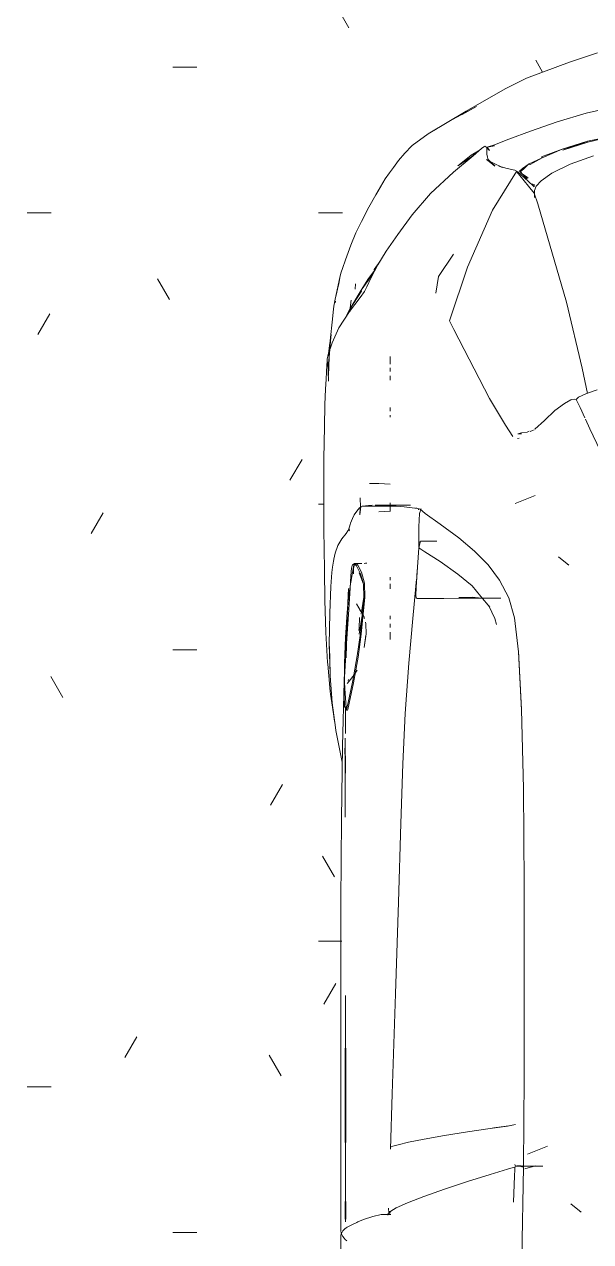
# Model space of a CAD drawing. Header units: millimetres. Extents: x -11245 to 24889, y -43080 to -3800.
# Drawn here: x 18397 to 19187, y -39636 to -37938 of the extents above; entities that cross this region are included whole.
import ezdxf

# ---------------------------------------------------------------- set-up
doc = ezdxf.new("R2010")
doc.units = ezdxf.units.MM
doc.layers.add('A-FLOR-PATT', color=8, linetype='Continuous', lineweight=18)
doc.layers.add('G-IMPT', color=8, linetype='Continuous', lineweight=9)

# ---------------------------------------------------------------- blocks, each defined once
blk = doc.blocks.new('CRT_Fiat Punto - Punto_dwg-V24-PONTOS HIDRÁULICOS GARAGEM')
at = {"layer": 'G-IMPT'}
for p, q in [((821.77, 185.97), (817.89, 184.68)), ((814.27, 183.34), (817.89, 184.68)), ((814.27, 183.34), (811.89, 182.43)), ((803.56, 177.88), (808.93, 180.95)), ((808.93, 180.95), (811.89, 182.43)), ((798.24, 174.72), (803.56, 177.88)), ((804.95, 178.49), (801.14, 176.41)), ((804.95, 178.49), (802.98, 177.38)), ((816.19, 176.36), (820.21, 177.57)), ((820.21, 177.57), (824.09, 178.46)), ((798.24, 174.72), (801.14, 176.41)), ((816.19, 176.36), (812.46, 175.08)), ((798.24, 174.72), (796.06, 173.11)), ((799.53, 175.45), (798.24, 174.72)), ((812.46, 175.08), (809.48, 173.99)), ((795.04, 172.04), (795.98, 173.04)), ((796.06, 173.11), (795.98, 173.04)), ((804.52, 171.68), (805.66, 172.67)), ((805.98, 172.91), (805.66, 172.67)), ((806.15, 172.99), (805.98, 172.91)), ((806.15, 172.99), (806.53, 172.74)), ((806.59, 172.89), (806.4, 172.79)), ((806.4, 172.73), (806.4, 172.79)), ((806.4, 172.79), (806.76, 172.38)), ((806.4, 172.79), (806.78, 172.39)), ((806.4, 172.73), (806.4, 172.54)), ((806.4, 172.3), (806.4, 172.54)), ((806.53, 172.74), (806.76, 172.38)), ((806.53, 172.74), (806.53, 172.74)), ((806.59, 172.6), (806.53, 172.74)), ((807.46, 173.21), (806.59, 172.89)), ((806.73, 172.89), (807.48, 173.07)), ((806.73, 172.89), (807.06, 172.99)), ((807.06, 172.99), (807.48, 173.08)), ((807.46, 173.21), (809.48, 173.99)), ((816.87, 172.6), (820.38, 173.68)), ((793.43, 170.05), (794.16, 171)), ((795.04, 172.04), (794.16, 171)), ((804.52, 171.68), (801.78, 169.39)), ((806.6, 170.99), (806.36, 171.13)), ((806.36, 171.13), (806.73, 170.88)), ((806.4, 172.3), (806.39, 172.09)), ((806.41, 171.85), (806.39, 172.09)), ((806.41, 171.85), (806.48, 171.54)), ((806.56, 171.26), (806.48, 171.54)), ((806.56, 171.26), (806.61, 171.14)), ((807.25, 170.68), (806.6, 170.99)), ((806.61, 171.14), (806.99, 170.73)), ((806.73, 170.88), (807.54, 170.22)), ((806.99, 170.73), (807.53, 170.27)), ((807.25, 170.68), (808.59, 170.05)), ((817.99, 170.51), (821.21, 171.68)), ((792.31, 168.49), (792.9, 169.31)), ((792.9, 169.31), (793.43, 170.05)), ((798.6, 166.44), (801.78, 169.39)), ((807.2, 164.12), (810.53, 169.47)), ((808.08, 170.23), (808.59, 170.05)), ((808.08, 170.23), (809.25, 169.91)), ((809.25, 169.91), (810.31, 169.69)), ((810.31, 169.69), (810.71, 169.42)), ((810.53, 169.47), (810.78, 169.17)), ((810.71, 169.42), (811.62, 168.62)), ((810.78, 169.17), (813, 166.5)), ((815.43, 169.25), (813.96, 168.21)), ((815.43, 169.25), (817.99, 170.51)), ((790.98, 166.26), (792.31, 168.49)), ((790.98, 166.26), (791.72, 167.49)), ((790.98, 166.26), (791.58, 167.28)), ((792.31, 168.49), (791.58, 167.28)), ((791.72, 167.49), (792.31, 168.49)), ((811.62, 168.62), (812.77, 167.55)), ((812.98, 167.36), (812.77, 167.55)), ((813.03, 166.83), (813.26, 167.46)), ((813.96, 168.21), (813.26, 167.46)), ((790.02, 164.53), (790.98, 166.26)), ((798.6, 166.44), (796.05, 163.47)), ((813.5, 165.01), (813, 166.5)), ((813.03, 166.49), (813.03, 166.83)), ((813.03, 166.49), (813.03, 165.87)), ((789.01, 162.57), (790.02, 164.53)), ((803.73, 156.2), (807.2, 164.12)), ((817.46, 151.37), (813.5, 165.01)), ((789.01, 162.57), (788.22, 160.96)), ((794.03, 160.73), (796.05, 163.47)), ((787.53, 159.26), (788.22, 160.96)), ((794.03, 160.73), (792.43, 158.44)), ((787.53, 159.26), (786.81, 157.25)), ((786.39, 156.03), (786.81, 157.25)), ((792.43, 158.44), (791.26, 156.53)), ((786.07, 155.02), (786.2, 155.51)), ((786.2, 155.51), (786.39, 156.03)), ((803.73, 156.2), (801.22, 148.78)), ((786.07, 155.02), (785.37, 151.77)), ((785.84, 153.95), (785.37, 151.77)), ((786.07, 155.02), (785.57, 152.76)), ((786.07, 155.02), (785.84, 153.95)), ((788.14, 153.17), (788.19, 153.89)), ((785.57, 152.76), (785.37, 151.77)), ((788.82, 151.99), (789.44, 152.83)), ((789.77, 153.47), (789.44, 152.83)), ((784.93, 148.6), (785.14, 150.36)), ((785.19, 150.79), (785.14, 150.36)), ((785.37, 151.77), (785.19, 150.79)), ((785.41, 151.47), (785.38, 151.33)), ((788.82, 151.99), (787.36, 150.07)), ((787.44, 150.36), (787.4, 150.12)), ((787.46, 150.95), (787.41, 150.18)), ((787.46, 150.95), (787.59, 151.62)), ((819.65, 142.18), (817.46, 151.37)), ((785.88, 147.79), (787.36, 150.07)), ((787.41, 150.18), (787.41, 150.02)), ((801.22, 148.78), (801.82, 147.57)), ((784.93, 148.6), (784.7, 146.47)), ((785.88, 147.79), (784.94, 145.69)), ((785.86, 147.75), (785.74, 147.49)), ((801.82, 147.57), (806.77, 137.97)), ((784.4, 144.09), (784.94, 145.69)), ((784.41, 144.24), (784.59, 145.33)), ((784.76, 146.45), (784.51, 143.71)), ((784.54, 144.45), (784.7, 146.47)), ((784.82, 146.88), (784.59, 145.33)), ((784.76, 146.45), (784.82, 146.88)), ((784.25, 143.46), (784.4, 144.09)), ((784.31, 143.64), (784.33, 143.77)), ((784.41, 144.24), (784.33, 143.77)), ((784.44, 141.17), (784.51, 143.71)), ((784.54, 144.45), (784.46, 142.57)), ((792.97, 143.17), (792.97, 143.81)), ((784.15, 141.68), (784.2, 142.55)), ((784.23, 143.18), (784.2, 142.55)), ((784.25, 143.46), (784.23, 143.18)), ((784.33, 143.06), (784.38, 141.72)), ((784.44, 141.17), (784.45, 142.09)), ((784.46, 142.57), (784.45, 142.09)), ((792.97, 142.75), (792.97, 143.39)), ((792.97, 141.74), (792.97, 142.22)), ((820.37, 138.7), (819.65, 142.18)), ((784.03, 139.28), (784.1, 140.69)), ((784.15, 141.68), (784.1, 140.69)), ((784.42, 140.39), (784.38, 141.72)), ((792.97, 140.54), (792.97, 141.12)), ((784.03, 139.28), (783.94, 137.15)), ((819.12, 138.18), (820.24, 138.66)), ((820.24, 138.66), (821.72, 139.21)), ((783.85, 134.04), (783.94, 137.15)), ((806.77, 137.97), (809.02, 134.29)), ((817.19, 137.3), (815.83, 136.3)), ((818.08, 137.79), (817.19, 137.3)), ((818.08, 137.79), (818.21, 137.85)), ((818.21, 137.85), (818.62, 137.88)), ((818.8, 137.83), (818.62, 137.88)), ((818.81, 137.85), (819.12, 138.18)), ((819.34, 136.72), (818.81, 137.85)), ((792.97, 136.47), (792.97, 136.76)), ((792.97, 136.24), (792.97, 136.55)), ((792.97, 135.38), (792.97, 135.67)), ((815.83, 136.3), (814.39, 134.93)), ((820, 135.31), (819.34, 136.72)), ((783.85, 134.04), (783.8, 129.67)), ((809.02, 134.29), (810, 132.7)), ((812.74, 133.54), (812.4, 133.41)), ((812.74, 133.54), (812.97, 133.66)), ((814.39, 134.93), (813.05, 133.75)), ((820.71, 133.8), (820.09, 135.12)), ((820.71, 133.8), (822.12, 130.78)), ((810.68, 132.43), (810.88, 132.47)), ((811.24, 133.23), (810.73, 133.1)), ((810.73, 133.1), (811.22, 133.1)), ((811.24, 133.23), (812.01, 133.32)), ((812.28, 133.43), (812.01, 133.32)), ((783.8, 129.67), (783.79, 125.29)), ((783.79, 125.29), (783.79, 122.17)), ((790.13, 126.17), (791.42, 126.17)), ((791.42, 126.17), (792.97, 126.12)), ((792.97, 126.12), (791.42, 126.17)), ((788.81, 124.2), (788.87, 122.91)), ((792.97, 122.29), (792.97, 123.51)), ((792.97, 122.34), (792.97, 123.51)), ((813.1, 124.53), (810.32, 123.43)), ((783.79, 122.17), (783.8, 119.67)), ((788.01, 121.82), (787.74, 121.32)), ((788.38, 122.36), (788.01, 121.82)), ((788.73, 122.81), (788.38, 122.36)), ((788.73, 122.81), (788.81, 122.87)), ((788.87, 122.94), (788.87, 122.91)), ((788.93, 122.99), (789.11, 123.03)), ((789.11, 123.03), (790.47, 123.19)), ((789.11, 123.03), (789.98, 123.16)), ((789.38, 123.06), (789.11, 123.03)), ((789.38, 123.06), (789.94, 123.06)), ((789.94, 123.06), (790.53, 123.06)), ((789.98, 123.16), (790.47, 123.19)), ((790.53, 123.06), (791.85, 123.06)), ((790.9, 123.2), (791.7, 123.2)), ((790.9, 123.2), (792.72, 123.14)), ((792.97, 122.34), (791.42, 122.24)), ((791.7, 123.2), (793.5, 123.2)), ((791.85, 123.06), (793.52, 123.06)), ((792.72, 123.14), (794.95, 122.97)), ((792.97, 122.29), (792.97, 122.34)), ((793.5, 123.2), (795.8, 123.2)), ((794.95, 122.97), (796.78, 122.74)), ((796.55, 122.8), (797.16, 122.62)), ((796.55, 122.8), (796.78, 122.74)), ((796.94, 122.69), (796.92, 122.55)), ((797.06, 122.05), (796.98, 120.19)), ((797.06, 122.05), (797.28, 122.66)), ((797.16, 122.62), (797.86, 122.01)), ((797.86, 122.01), (799.94, 120.53)), ((787.35, 120.16), (787.27, 119.88)), ((787.45, 120.48), (787.35, 120.16)), ((787.45, 120.48), (787.49, 120.68)), ((787.49, 120.68), (787.61, 121)), ((787.61, 121), (787.74, 121.32)), ((796.98, 118.27), (796.98, 120.19)), ((799.94, 120.53), (802.53, 118.63)), ((783.8, 119.67), (783.82, 117.17)), ((785.71, 117.57), (786.28, 118.49)), ((802.53, 118.63), (804.71, 116.81)), ((783.85, 114.13), (783.82, 117.17)), ((785.34, 116.52), (785.71, 117.57)), ((796.76, 114.6), (796.98, 117.28)), ((796.98, 117.28), (797.19, 118.17)), ((797.04, 117.24), (797.03, 117.24)), ((797.04, 117.24), (797.05, 117.23)), ((797.07, 117.21), (797.05, 117.23)), ((797.07, 117.21), (797.1, 117.18)), ((797.82, 116.72), (797.1, 117.18)), ((797.63, 118.17), (797.19, 118.17)), ((798.56, 118.17), (797.63, 118.17)), ((797.82, 116.72), (799.92, 115.36)), ((799.47, 118.17), (798.56, 118.17)), ((806.57, 114.9), (804.71, 116.81)), ((784.99, 114.56), (785.09, 115.13)), ((785.09, 115.13), (785.19, 115.69)), ((785.19, 115.69), (785.14, 115.3)), ((785.19, 115.69), (785.34, 116.52)), ((787.72, 114.79), (787.77, 114.92)), ((787.77, 114.92), (788.06, 115.08)), ((787.89, 114.65), (788.06, 115.08)), ((787.89, 114.65), (787.97, 114.92)), ((787.94, 114.9), (787.89, 114.65)), ((788.04, 114.92), (787.91, 114.42)), ((787.97, 114.92), (788.06, 115.08)), ((788.32, 114.76), (788.06, 115.08)), ((788.38, 115.08), (788.06, 115.08)), ((788.48, 114.85), (788.25, 115.08)), ((788.38, 115.08), (788.25, 115.08)), ((788.38, 115.08), (789.05, 115.08)), ((788.38, 115.08), (788.86, 115.08)), ((788.93, 115.08), (788.86, 115.08)), ((788.93, 115.08), (789.05, 115.08)), ((789.38, 115.09), (789.57, 115.13)), ((789.64, 115.13), (789.57, 115.13)), ((789.64, 115.13), (789.76, 115.13)), ((802.38, 113.63), (799.92, 115.36)), ((806.57, 114.9), (808.18, 112.77)), ((816.34, 116.02), (817.79, 114.85)), ((817.63, 114.97), (817.79, 114.85)), ((783.85, 114.13), (783.94, 110.01)), ((784.91, 113.82), (784.75, 111.88)), ((784.99, 114.56), (784.91, 113.82)), ((787.55, 113.4), (787.44, 111.67)), ((787.47, 112.22), (787.67, 113.41)), ((787.53, 112.5), (787.74, 113.85)), ((787.53, 112.5), (787.67, 113.41)), ((787.63, 114.42), (787.55, 113.4)), ((787.72, 114.79), (787.63, 114.42)), ((787.74, 113.85), (787.89, 114.65)), ((787.92, 113.67), (787.91, 114.42)), ((788.87, 113.65), (788.32, 114.76)), ((788.99, 113.88), (788.48, 114.85)), ((789.29, 112.21), (788.68, 113.8)), ((789.29, 112.21), (788.87, 113.65)), ((789.42, 112.36), (788.99, 113.88)), ((792.97, 113.21), (792.97, 112.76)), ((796.6, 111.82), (796.76, 114.6)), ((796.7, 113.2), (796.68, 113.04)), ((796.71, 113.49), (796.76, 114.6)), ((802.38, 113.63), (804.35, 111.97)), ((784.75, 111.88), (784.6, 108.22)), ((787.01, 107.65), (787.19, 111.61)), ((787.01, 107.54), (787.19, 111.61)), ((787.24, 108.7), (787.44, 111.67)), ((787.27, 110.66), (787.47, 112.22)), ((789.29, 112.21), (789.33, 110.4)), ((789.42, 112.36), (789.46, 110.43)), ((792.97, 111.87), (792.97, 112.27)), ((792.97, 112.12), (792.97, 111.57)), ((796.56, 111.93), (796.13, 107.44)), ((796.6, 111.82), (796.54, 110.63)), ((796.66, 112.9), (796.56, 111.93)), ((805.58, 110.52), (804.35, 111.97)), ((808.18, 112.77), (809.45, 110.33)), ((784.08, 105.51), (783.94, 110.01)), ((787.25, 110.96), (787, 107.75)), ((787.25, 110.96), (787.01, 107.65)), ((787.04, 108.33), (787.27, 110.66)), ((789.33, 110.4), (788.95, 108.04)), ((789.14, 108.16), (789.33, 110.4)), ((789.26, 108.06), (789.46, 110.43)), ((796.54, 110.63), (796.59, 110.34)), ((796.59, 110.34), (796.59, 110.34)), ((796.59, 110.34), (796.74, 110.24)), ((796.74, 110.24), (796.76, 110.24)), ((796.8, 110.24), (796.76, 110.24)), ((796.8, 110.24), (796.9, 110.24)), ((796.9, 110.24), (797.34, 110.24)), ((797.34, 110.24), (798.27, 110.24)), ((799.18, 110.24), (798.27, 110.24)), ((799.18, 110.24), (799.57, 110.24)), ((800.42, 110.25), (799.57, 110.24)), ((802.71, 110.27), (800.42, 110.25)), ((802.71, 110.27), (805.35, 110.29)), ((804.55, 110.29), (803.12, 110.29)), ((803.12, 110.29), (804.05, 110.29)), ((804.96, 110.29), (804.05, 110.29)), ((804.55, 110.29), (804.99, 110.29)), ((804.96, 110.29), (805.35, 110.29)), ((804.99, 110.29), (805.92, 110.29)), ((805.58, 110.52), (806.83, 109.03)), ((806.83, 110.29), (805.92, 110.29)), ((806.83, 110.29), (807.22, 110.29)), ((807.22, 110.29), (808.34, 110.29)), ((809.45, 110.33), (810.23, 107.57)), ((784.6, 108.22), (784.53, 103.85)), ((786.8, 104.84), (787.04, 108.33)), ((787.24, 108.7), (786.93, 103.97)), ((788.95, 108.39), (788.3, 109.5)), ((789.14, 108.16), (788.67, 105.28)), ((788.95, 108.39), (788.78, 108.67)), ((789.14, 108.16), (788.85, 105.4)), ((807.53, 107.45), (806.7, 109.21)), ((806.83, 109.03), (806.7, 109.21)), ((787.01, 107.84), (786.78, 104.08)), ((787.01, 107.84), (786.8, 103.5)), ((787, 107.75), (786.8, 103.5)), ((787.01, 107.6), (786.88, 102)), ((786.88, 102), (787.01, 107.54)), ((787.01, 107.6), (786.94, 104.16)), ((788.7, 106.11), (788.75, 107.6)), ((789.26, 108.06), (788.98, 105.28)), ((789.38, 107.65), (789.27, 107.88)), ((789.38, 107.65), (789.43, 107.45)), ((789.61, 106.72), (789.57, 106.93)), ((789.61, 106.72), (789.66, 105.34)), ((792.97, 107.37), (792.97, 107.85)), ((792.97, 106.2), (792.97, 106.73)), ((796.13, 107.44), (795.6, 101.28)), ((807.53, 107.45), (807.76, 106.62)), ((810.23, 107.57), (810.78, 102.84)), ((784.08, 105.51), (784.3, 101.34)), ((786.64, 101.26), (786.8, 104.84)), ((788.42, 102.26), (788.85, 105.4)), ((788.54, 102.09), (788.98, 105.28)), ((788.65, 105.81), (788.7, 106.11)), ((789.39, 103.42), (789.66, 105.34)), ((789.39, 103.42), (789.6, 105.13)), ((792.97, 105.54), (792.97, 104.95)), ((792.97, 105.12), (792.97, 104.54)), ((784.53, 103.85), (784.64, 99.78)), ((784.55, 103.59), (784.64, 99.51)), ((784.55, 103.59), (784.64, 99.78)), ((786.58, 98.72), (786.78, 104.08)), ((786.66, 99.32), (786.93, 103.97)), ((788.42, 102.26), (787.79, 98.86)), ((787.9, 98.53), (788.54, 102.09)), ((810.78, 102.84), (811.24, 94.73)), ((810.8, 102.92), (811.22, 94.81)), ((810.8, 102.92), (811.24, 94.73)), ((784.3, 101.34), (784.32, 101.13)), ((784.66, 97.35), (784.32, 101.13)), ((786.66, 99.34), (786.64, 101.26)), ((788.42, 100.31), (787.98, 99.64)), ((795.6, 101.28), (795.09, 94.28)), ((784.92, 95.76), (784.64, 99.51)), ((786.37, 89.72), (786.58, 98.72)), ((786.66, 99.32), (786.58, 96.57)), ((786.69, 97.75), (786.67, 98.62)), ((787.28, 98.77), (787.02, 98.44)), ((787.21, 99.01), (787.15, 98.82)), ((787.16, 95.8), (787.74, 98.6)), ((787.98, 99.64), (787.28, 98.77)), ((787.9, 98.53), (787.32, 95.7)), ((787.79, 98.86), (787.74, 98.6)), ((784.66, 97.35), (784.72, 96.95)), ((785.21, 93.62), (784.72, 96.95)), ((785.21, 93.62), (784.78, 96.55)), ((785.27, 93.22), (784.78, 96.55)), ((784.78, 96.55), (785.31, 92.97)), ((786.58, 96.6), (786.64, 95.58)), ((786.58, 96.6), (786.64, 95.26)), ((786.58, 96.57), (786.64, 95.58)), ((786.82, 95.75), (786.69, 97.75)), ((784.92, 95.76), (785.4, 92.35)), ((786.64, 95.26), (786.92, 94.81)), ((786.81, 95.13), (786.77, 91.52)), ((786.82, 95.75), (786.9, 95.13)), ((786.85, 95.51), (786.98, 94.67)), ((786.85, 95.22), (786.98, 94.67)), ((786.9, 95.13), (786.98, 94.67)), ((786.92, 94.81), (787.16, 95.8)), ((787.05, 94.74), (786.98, 94.67)), ((787.05, 94.74), (787.11, 94.81)), ((787.32, 95.7), (787.11, 94.81)), ((811.22, 94.81), (811.49, 83.87)), ((785.21, 93.62), (785.27, 93.22)), ((795.09, 94.28), (794.76, 87.28)), ((795.09, 94.28), (795.09, 94.22)), ((785.46, 91.91), (785.4, 92.35)), ((786, 89.12), (785.46, 91.91)), ((786.21, 79.61), (786.37, 89.72)), ((786.76, 79.88), (786.72, 90.87)), ((786.77, 85.99), (786.72, 90.87)), ((786, 89.12), (786.19, 88.22)), ((786.19, 88.22), (786.34, 87.53)), ((786.77, 85.99), (786.71, 89.48)), ((786.76, 79.88), (786.74, 88.36)), ((794.76, 87.28), (794.47, 78.99)), ((811.49, 83.87), (811.58, 70.56)), ((786.16, 68.15), (786.21, 79.61)), ((794.47, 78.99), (794.13, 68.11)), ((811.58, 70.56), (811.58, 56.61)), ((786.16, 55.11), (786.16, 68.15)), ((811.58, 56.61), (811.58, 43.77)), ((786.16, 55.11), (786.16, 40.23)), ((811.58, 43.77), (811.51, 31.35)), ((793.28, 41.5), (793.02, 33.81)), ((786.16, 28.18), (786.16, 40.23)), ((809.27, 37.02), (810.39, 37.23)), ((800.55, 35.73), (797.71, 35.21)), ((803.72, 36.24), (800.55, 35.73)), ((803.72, 36.24), (806.85, 36.7)), ((806.85, 36.7), (809.8, 37.09)), ((809.27, 37.02), (806.85, 36.7)), ((806.85, 36.7), (807.38, 36.77)), ((809.8, 37.09), (807.38, 36.77)), ((793.11, 34.13), (793, 34.09)), ((793.11, 34.13), (793.38, 34.24)), ((794.09, 34.44), (793.38, 34.24)), ((795.55, 34.78), (794.09, 34.44)), ((797.71, 35.21), (795.55, 34.78)), ((814.83, 34.25), (812.05, 33.14)), ((809.27, 31.02), (806.85, 30.29)), ((809.27, 31.02), (810.39, 31.38)), ((810.27, 30.12), (810.3, 30.96)), ((810.3, 30.96), (810.31, 31.33)), ((810.39, 31.47), (810.31, 31.7)), ((810.39, 31.47), (811.18, 31.49)), ((810.39, 31.47), (810.91, 31.47)), ((810.55, 31.51), (811.18, 31.49)), ((811.03, 31.45), (810.64, 31.45)), ((810.91, 31.47), (810.96, 31.47)), ((811.27, 31.35), (810.96, 31.47)), ((810.96, 31.47), (811.4, 31.47)), ((811.55, 31.49), (811.13, 31.48)), ((811.13, 31.48), (811.63, 31.48)), ((811.21, 31.42), (811.48, 31.57)), ((811.21, 31.42), (811.51, 31.49)), ((811.21, 31.42), (811.51, 31.49)), ((811.52, 31.35), (811.21, 31.42)), ((811.51, 31.35), (811.26, 18.71)), ((811.52, 31.35), (811.27, 31.35)), ((811.4, 31.47), (812.51, 31.47)), ((811.63, 31.48), (812.75, 31.48)), ((811.69, 31.09), (813.1, 31.49)), ((812.51, 31.47), (813.95, 31.47)), ((812.7, 31.38), (813.1, 31.49)), ((812.75, 31.48), (814.17, 31.48)), ((803.72, 29.32), (800.55, 28.28)), ((803.72, 29.32), (806.85, 30.29)), ((810.12, 26.44), (810.27, 30.12)), ((786.16, 28.18), (786.16, 23.61)), ((797.68, 27.26), (795.4, 26.37)), ((800.55, 28.28), (797.68, 27.26)), ((792.76, 25.61), (792.75, 25.32)), ((793.83, 25.66), (793.08, 25.21)), ((795.4, 26.37), (793.83, 25.66)), ((818.07, 26.24), (819.52, 25.06)), ((787.84, 23.4), (788.35, 23.66)), ((788.35, 23.66), (788.5, 23.72)), ((789.3, 24.04), (788.5, 23.72)), ((790.59, 24.46), (789.3, 24.04)), ((791.75, 24.75), (790.59, 24.46)), ((792.3, 24.75), (791.75, 24.75)), ((792.3, 24.75), (793.08, 24.75)), ((793.01, 25.15), (792.7, 25.21)), ((792.81, 24.97), (792.7, 24.89)), ((792.81, 24.97), (793.08, 25.21)), ((792.86, 24.87), (793.02, 24.98)), ((819.35, 25.18), (819.52, 25.06)), ((786.16, 22.93), (786.16, 23.61)), ((786.16, 22.55), (786.16, 22.93)), ((786.19, 22.18), (786.16, 22.55)), ((786.16, 21.91), (786.21, 22.1)), ((786.19, 22.18), (786.24, 22.01)), ((786.21, 22.1), (786.43, 22.47)), ((786.41, 21.69), (786.24, 22.01)), ((786.69, 22.76), (786.43, 22.47)), ((786.69, 22.76), (786.86, 22.9)), ((787.04, 23), (786.86, 22.9)), ((787.04, 23), (787.38, 23.17)), ((787.84, 23.4), (787.38, 23.17)), ((786.15, 21.25), (786.16, 21.91)), ((786.15, 21.25), (786.15, 19.96)), ((786.59, 21.46), (786.41, 21.69)), ((786.74, 21.29), (786.59, 21.46)), ((786.74, 21.29), (786.96, 21.11))]:
    blk.add_line(p, q, dxfattribs=at)
at = {"layer": 'G-IMPT', "flags": 128}
for points in [[(868.29, 176.85), (863.29, 176.76), (857.35, 176.73), (849.54, 176.64), (841.36, 176.38), (834.35, 175.84), (828.57, 175.15), (824.12, 174.42), (820.43, 173.55), (816.94, 172.47), (818.73, 173.1)], [(868.29, 176.85), (863.29, 176.9), (863.29, 176.76), (857.35, 176.87), (857.35, 176.73), (849.54, 176.78), (849.54, 176.64), (841.36, 176.52), (841.36, 176.38), (834.34, 175.99), (834.35, 175.84), (828.55, 175.29), (828.57, 175.15), (824.09, 174.55), (824.12, 174.42), (820.38, 173.68)], [(812.2, 170.51), (811.5, 169.79), (811.11, 169.52), (811.31, 169.17), (810.95, 169.53), (811.34, 169.91), (812.26, 170.57), (814.11, 171.37), (814.01, 171.51), (816.87, 172.6)], [(819.1, 173.23), (820.38, 173.68), (820.43, 173.55), (816.87, 172.6), (814.11, 171.37), (812.4, 170.44), (812.26, 170.57)], [(812.6, 167.77), (812.96, 167.67), (812.98, 167.38)], [(801.76, 158.02), (799.72, 154.93), (799.31, 152.61)], [(791.58, 157.05), (790.79, 155.89), (790.83, 155.75), (789.95, 154.36), (788.96, 153.01)], [(788.96, 153.01), (789.91, 154.51), (790.83, 155.75), (790.95, 155.96)], [(791.26, 156.53), (790.35, 154.77), (789.77, 153.47)], [(786.63, 148.94), (787.41, 150.38), (789, 152.86), (788.96, 153.01), (787.41, 150.38), (787.54, 150.3)], [(793.76, 123.06), (793.52, 123.06), (792.86, 123.06)], [(787.27, 119.88), (787.13, 119.6), (786.87, 119.27), (786.28, 118.49)], [(787.25, 119.64), (787.33, 119.75), (787.27, 119.88)], [(797.03, 117.25), (796.98, 117.45), (796.98, 118.27), (797.05, 118)], [(794.13, 68.11), (793.73, 55.38), (793.28, 41.5)], [(792.67, 24.68), (792.7, 24.89), (792.73, 24.71)]]:
    blk.add_lwpolyline(points, dxfattribs=at)
for points in [[(802.39, 170.27), (804.27, 171.54), (805.25, 172.34), (804.25, 171.75)], [(811.31, 169.17), (812.14, 168.59), (811.97, 168.52)], [(788.76, 121.84), (788.93, 122.99), (788.81, 122.87)], [(802.53, 110.35), (804.55, 110.29), (805.27, 110.32), (804.35, 110.42)], [(786.81, 55.14), (786.85, 40.58), (786.81, 28.83), (786.85, 24.4), (786.81, 23.72), (786.76, 24.36), (786.81, 28.83), (786.76, 40.55)]]:
    blk.add_lwpolyline(points, close=True, dxfattribs=at)
blk = doc.blocks.new('CRT_Fiat Punto - Fiat punto 2-V25-PONTOS HIDRÁULICOS GARAGEM')
at = {"xscale": 10.05298727948713, "yscale": 10.05298727948713, "zscale": 10.05298727948713}
blk.add_blockref('CRT_Fiat Punto - Punto_dwg-V24-PONTOS HIDRÁULICOS GARAGEM', (-8728.9, 102.4), dxfattribs=at)

msp = doc.modelspace()

# ---------------------------------------------------------------- hatches: boundary and pattern name
at = {"layer": 'A-FLOR-PATT', "lineweight": 9}
h = msp.add_hatch(dxfattribs=at)
h.set_pattern_fill('FP_1', color=9, style=0, pattern_type=2)
h.set_pattern_definition([(0, (60868.92, 0), (812.8, 203.2), [33.528, -576.072, 33.528, -576.072, -3251.2]), (0, (60868.92, 0), (812.8, 203.2), [-1219.2, 33.528, -1185.672, 33.528, -576.072, -1422.4]), (0, (60868.92, 0), (812.8, 203.2), [-3048, 33.528, -372.872, 33.528, -982.472]), (120, (61173.72, 101.6), (-582.37636, 602.30545), [33.528, -576.072, 33.528, -576.072, -3251.2]), (120, (61173.72, 101.6), (-582.37636, 602.30545), [-1219.2, 33.528, -1185.672, 33.528, -576.072, -1422.4]), (120, (61173.72, 101.6), (-582.37636, 602.30545), [-3048, 33.528, -372.872, 33.528, -982.472]), (240, (61275.32, 508), (-230.42364, -805.50545), [33.528, -576.072, 33.528, -576.072, -3251.2]), (240, (61275.32, 508), (-230.42364, -805.50545), [-1219.2, 33.528, -1185.672, 33.528, -576.072, -1422.4]), (240, (61275.32, 508), (-230.42364, -805.50545), [-3048, 33.528, -372.872, 33.528, -982.472])])
h.paths.add_polyline_path([(15159.3, -39194.7), (15159.3, -38320.7), (15074.3, -38319.7), (15074.3, -38220.7), (15084.3, -38220.7), (15084.3, -37249.7), (14884.3, -37249.7), (14884.3, -37259.7), (12284.3, -37259.7), (12284.3, -37249.7), (12084.3, -37249.7), (12084.3, -42889.7), (15084.3, -42889.7), (15084.3, -41918.7), (15074.3, -41918.7), (15074.3, -41818.7), (15159.3, -41818.7), (15159.3, -40944.7), (15129.3, -40944.7), (15129.3, -39194.7)])
h.paths.add_polyline_path([(21264.3, -43069.7), (21264.3, -41379.7), (21254.3, -41379.7), (21254.3, -41324.7), (21255.8, -41321.1), (21259.3, -41319.7), (21414.3, -41319.7), (21414.3, -41329.7), (21449.3, -41329.7), (21452.8, -41331.1), (21454.3, -41334.7), (21454.3, -41379.7), (21444.3, -41379.7), (21444.3, -42879.7), (24444.3, -42879.7), (24444.3, -40429.7), (21444.3, -40429.7), (21444.3, -40479.7), (21454.3, -40479.7), (21454.3, -40524.7), (21452.8, -40528.2), (21449.3, -40529.7), (22244.3, -40529.7), (22244.3, -40559.7), (21444.3, -40559.7), (21444.3, -40529.7), (21414.3, -40529.7), (21414.3, -40539.7), (21259.3, -40539.7), (21255.8, -40538.2), (21254.3, -40534.7), (21254.3, -40479.7), (21264.3, -40479.7), (21264.3, -40048.7), (21254.3, -40048.7), (21254.3, -39948.7), (21264.3, -39948.7), (21264.3, -37550.7), (21254.3, -37549.7), (21254.3, -37469.7), (15264.3, -37469.7), (15264.3, -38220.7), (15274.3, -38220.7), (15274.3, -38320.7), (15189.3, -38320.7), (15189.3, -39194.7), (15159.3, -39194.7), (15159.3, -40944.7), (15189.3, -40944.7), (15189.3, -41818.7), (15274.3, -41819.7), (15274.3, -41918.7), (15264.3, -41918.7), (15264.3, -42421.3), (15266.8, -42419.6), (15269.3, -42421.3), (15269.3, -42424.4), (15270.7, -42424.4), (15271.8, -42425.2), (15274.8, -42432.8), (15306.9, -42432), (15310, -42426.9), (15312.1, -42422.7), (15314.1, -42421), (15317.8, -42424.1), (15321.2, -42420.7), (15325, -42426.9), (15329.5, -42433.3), (15331.5, -42433.7), (15360.6, -42437.8), (15360.9, -42438.9), (15361.9, -42439.2), (15360.9, -42444.6), (15362.9, -42445.3), (15362.9, -42447), (15360.9, -42449), (15361.9, -42450.1), (15359.3, -42451.9), (15350.5, -42453.7), (15328.1, -42457.3), (15324.4, -42464.4), (15322.7, -42468.3), (15315.4, -42468.8), (15311.4, -42468.1), (15309.4, -42461.2), (15306, -42456.4), (15274.6, -42457.6), (15270.7, -42464.1), (15269.3, -42464.9), (15269.3, -42468), (15266.8, -42469.7), (15264.3, -42468), (15264.3, -43069.7), (18204.7, -43069.7)])
h.paths.add_polyline_path([(15317.5, -42444.6), (15316.5, -42441.6), (15315.3, -42443.8), (15316, -42444)])
h.paths.add_polyline_path([(15317.5, -42448.7), (15316.8, -42445.2), (15314.3, -42445.8), (15316.8, -42448.1)])
h.paths.add_polyline_path([(15362.5, -42444.6), (15362.5, -42442.3), (15363.5, -42442.7), (15362.9, -42444)])
h.paths.add_polyline_path([(17064.3, -41949.7), (16997, -41947.8), (16913.1, -41940.4), (16835, -41930.3), (16829.5, -41928.3), (16827.9, -41924.4), (16783.8, -41917.1), (16672.9, -41895.6), (16606.6, -41861), (16581, -41847.3), (16545.6, -41825.4), (16491, -41784.4), (16441.6, -41741.1), (16397.3, -41694.1), (16346.7, -41628), (16301.9, -41567.4), (16276, -41529.4), (16265.6, -41511.3), (16254.2, -41484.8), (16237.9, -41433.2), (16229, -41396.2), (16223.8, -41362.8), (16221.4, -41337), (16216.7, -41244.1), (16215, -41127.2), (16215.6, -40963.7), (16218.6, -40862.9), (16222.6, -40805.8), (16226.7, -40771.5), (16235, -40720.9), (16235.2, -40719.4), (16235.7, -40706.5), (16237.8, -40701.2), (16239.3, -40699.2), (16240.9, -40682.5), (16241.8, -40662.1), (16241.8, -40660.9), (16240.6, -40658.7), (16238.1, -40543.1), (16220.7, -40524.4), (16199.6, -40497.4), (16195.3, -40488), (16185.7, -40458.2), (16166, -40443.2), (16153.4, -40432.4), (16134.3, -40412.9), (16117.7, -40389.7), (16099.3, -40357.3), (16093.6, -40343.9), (16094.7, -40326.2), (16238.7, -40400), (16239.8, -39009.6), (16239.5, -38963), (16230.8, -38917), (16221.2, -38841.6), (16218.4, -38798.2), (16216.3, -38739.4), (16214.9, -38611.9), (16215.8, -38489.3), (16219, -38412.8), (16220.9, -38399.2), (16222.9, -38386.2), (16225.8, -38358.4), (16230.8, -38321.5), (16239.6, -38282.4), (16262.7, -38222.4), (16282.9, -38183.6), (16302.9, -38150.1), (16324.9, -38121.3), (16338.3, -38107), (16369.7, -38085.1), (16468.9, -38027.6), (16506.2, -38009.9), (16568.4, -37987.1), (16602.1, -37976.4), (16628.7, -37969.9), (16676.4, -37964.8), (16769.2, -37960.6), (17064.3, -37951.1), (17180.6, -37954.3), (17463.6, -37965.5), (17507, -37971.6), (17538.8, -37980), (17602.3, -38002.3), (17638, -38016.7), (17679.3, -38038.6), (17769.1, -38091.2), (17792.7, -38109.3), (17810.9, -38130.1), (17829.9, -38156.5), (17851.5, -38194), (17872.2, -38236.5), (17884.5, -38269.8), (17891.5, -38291.9), (17900.5, -38338.6), (17910.6, -38432.9), (17913.1, -38501), (17913.6, -38647.7), (17911.9, -38751.4), (17908.2, -38833.2), (17902.2, -38886.9), (17890.9, -38954.3), (17888.2, -38973.1), (17889.9, -39148.1), (17889.9, -39374.7), (17889.9, -40400.6), (17987.5, -40350.2), (18034.1, -40326.5), (18034.8, -40330.2), (18034.4, -40346.2), (18027.3, -40361.1), (18007.3, -40395.7), (17986.1, -40422), (17963.6, -40442.5), (17941, -40461), (17932.5, -40490.8), (17922.9, -40506.6), (17889.7, -40544.6), (17888.5, -40694.1), (17890.8, -40701.2), (17892.2, -40702.8), (17893.5, -40714.3), (17893.7, -40721.3), (17898.6, -40748.4), (17906.5, -40811.3), (17910, -40862.9), (17912.3, -40926.1), (17913.7, -41054.2), (17912.8, -41200.3), (17909.8, -41300.8), (17905, -41361.1), (17898.1, -41404.4), (17887, -41445.8), (17881.2, -41464.9), (17867.4, -41502), (17854.3, -41526.7), (17828.2, -41565.4), (17781.9, -41628), (17719.2, -41708.1), (17670.6, -41756.4), (17613.8, -41803.1), (17565.6, -41836.7), (17522, -41861), (17456.5, -41895.1), (17449.2, -41897.9), (17440.9, -41899.8), (17424.1, -41902.9), (17299.4, -41925.7), (17299.1, -41928.3), (17233.9, -41938.3), (17166, -41945.2), (17096.1, -41949.3), (17092.7, -41949.3)])
h.paths.add_polyline_path([(19664.3, -41949.7), (19597, -41947.8), (19513.1, -41940.4), (19436.1, -41930.5), (19429.5, -41928.3), (19427.9, -41924.4), (19384.1, -41917.2), (19272.9, -41895.6), (19206.6, -41861), (19181, -41847.3), (19145.6, -41825.4), (19091, -41784.4), (19041.6, -41741.1), (18997.3, -41694.1), (18946, -41627), (18901.9, -41567.4), (18876.9, -41530.8), (18865.6, -41511.3), (18854.2, -41484.8), (18837.9, -41433.2), (18829, -41396.2), (18823.8, -41362.8), (18821.4, -41337), (18817.2, -41263.5), (18815, -41127.2), (18815.6, -40963.7), (18818.6, -40862.9), (18822.6, -40805.1), (18826.7, -40771.5), (18835, -40720.9), (18835.2, -40719.4), (18835.7, -40706.5), (18837.8, -40701.2), (18839.3, -40699.2), (18840.9, -40682.5), (18841.8, -40662.1), (18841.8, -40660.9), (18840.6, -40658.7), (18838.1, -40543.1), (18820.7, -40524.4), (18799.6, -40497.4), (18795.3, -40488), (18785.7, -40458.2), (18772.6, -40448.4), (18753.4, -40432.4), (18734.3, -40412.9), (18717.7, -40389.7), (18699.3, -40357.3), (18693.6, -40343.9), (18694.7, -40326.2), (18838.7, -40400), (18839.8, -39009.6), (18839.5, -38963), (18830.8, -38917), (18821.2, -38841.6), (18818.4, -38798.2), (18816.3, -38739.4), (18814.9, -38618.2), (18815.8, -38489.3), (18819, -38412.8), (18820.9, -38399.2), (18822.9, -38386.2), (18825.8, -38358.4), (18830.8, -38321.5), (18839.6, -38282.4), (18862.7, -38222.4), (18882.9, -38183.6), (18902.9, -38150.1), (18924.9, -38121.3), (18938.3, -38107), (18969.7, -38085.1), (19068.9, -38027.6), (19106.2, -38009.9), (19167.7, -37987.4), (19202.1, -37976.4), (19228.7, -37969.9), (19276.4, -37964.8), (19378.4, -37960.3), (19664.3, -37951.1), (19780.6, -37954.3), (20063.6, -37965.5), (20107, -37971.6), (20138.8, -37980), (20202.3, -38002.3), (20238, -38016.7), (20279.3, -38038.6), (20369.1, -38091.2), (20392.7, -38109.3), (20410.9, -38130.1), (20429.9, -38156.5), (20451.5, -38194), (20472.2, -38236.5), (20484.5, -38269.8), (20491.5, -38291.9), (20500.5, -38338.6), (20510.6, -38432.9), (20513.1, -38501), (20513.6, -38647.7), (20511.9, -38751.4), (20508.2, -38833.2), (20502.2, -38886.9), (20491.1, -38953.3), (20488.2, -38973.1), (20489.7, -39119.2), (20489.9, -39374.7), (20490.4, -40400.4), (20587.5, -40350.2), (20634.1, -40326.5), (20634.8, -40330.2), (20634.4, -40346.2), (20627.3, -40361.1), (20607.3, -40395.7), (20586.1, -40422), (20563.6, -40442.5), (20541, -40461), (20532.5, -40490.8), (20522.9, -40506.6), (20489.7, -40544.6), (20488.5, -40694.1), (20490.8, -40701.2), (20492.2, -40702.8), (20493.5, -40714.3), (20493.7, -40721.3), (20498.6, -40748.4), (20506.5, -40811.3), (20510, -40862.9), (20512.3, -40926.1), (20513.7, -41057.5), (20512.8, -41200.3), (20509.8, -41300.8), (20505, -41361.1), (20498.1, -41404.4), (20487, -41445.8), (20481.2, -41464.9), (20467.4, -41502), (20454.3, -41526.7), (20428.2, -41565.4), (20381.9, -41628), (20319.2, -41708.1), (20270.6, -41756.4), (20213.8, -41803.1), (20165.6, -41836.7), (20125.7, -41859.2), (20056.5, -41895.1), (20049.2, -41897.9), (20040.9, -41899.8), (20024.1, -41902.9), (19899.4, -41925.7), (19899.1, -41928.3), (19833.9, -41938.3), (19766, -41945.2), (19696.1, -41949.3), (19687.3, -41949.4)])
h.paths.add_polyline_path([(16250.9, -40650.7), (16253.8, -40649.1), (16251.6, -40650.2), (16251.1, -40650.5)])
h.paths.add_polyline_path([(16249.5, -40653.9), (16251.6, -40651.2), (16250.4, -40651.1), (16248.4, -40653.9), (16249.1, -40653.9)])
h.paths.add_polyline_path([(18850.9, -40650.7), (18853.8, -40649.1), (18851.6, -40650.2), (18851.1, -40650.6)])
h.paths.add_polyline_path([(18849.5, -40653.9), (18851.6, -40651.2), (18850.4, -40651.1), (18848.4, -40653.9), (18849.1, -40653.9)])
h.paths.add_polyline_path([(22158.4, -40249.7), (24444.3, -40249.7), (24444.3, -40049.7), (24434.3, -40049.7), (24434.3, -37449.7), (24444.3, -37449.7), (24444.3, -37249.7), (24244.3, -37249.7), (24244.3, -37259.7), (21644.3, -37259.7), (21644.3, -37249.7), (21444.3, -37249.7), (21444.3, -37450.7), (21454.3, -37450.7), (21454.3, -37550.7), (21444.3, -37550.7), (21444.3, -39948.7), (21454.3, -39949.7), (21454.3, -40048.7), (21444.3, -40048.7), (21444.3, -40249.7), (21876.3, -40249.7)])
h.paths.add_polyline_path([(18843.9, -39636.8), (18844.3, -39635.8), (18843.9, -39632.4), (18843.1, -39633.3), (18843.6, -39636.6), (18843.7, -39636.8)])
h.paths.add_polyline_path([(16244.2, -39636.8), (16244.4, -39635.1), (16243.9, -39632.4), (16243.1, -39633.3), (16243.6, -39636.6), (16244.1, -39636.8)])
h.paths.add_polyline_path([(20484.7, -39636.8), (20486, -39635.8), (20484.5, -39632.7), (20484, -39634.5), (20484.5, -39636.8)])
h.paths.add_polyline_path([(17884.9, -39636.8), (17885.9, -39635.4), (17884.5, -39632.7), (17884, -39634.5), (17884.7, -39636.8)])

# ---------------------------------------------------------------- block references
at = {"layer": 'G-IMPT'}
msp.add_blockref('CRT_Fiat Punto - Fiat punto 2-V25-PONTOS HIDRÁULICOS GARAGEM', (19664.3, -39949.7), dxfattribs=at)

doc.saveas('drawing.dxf')
